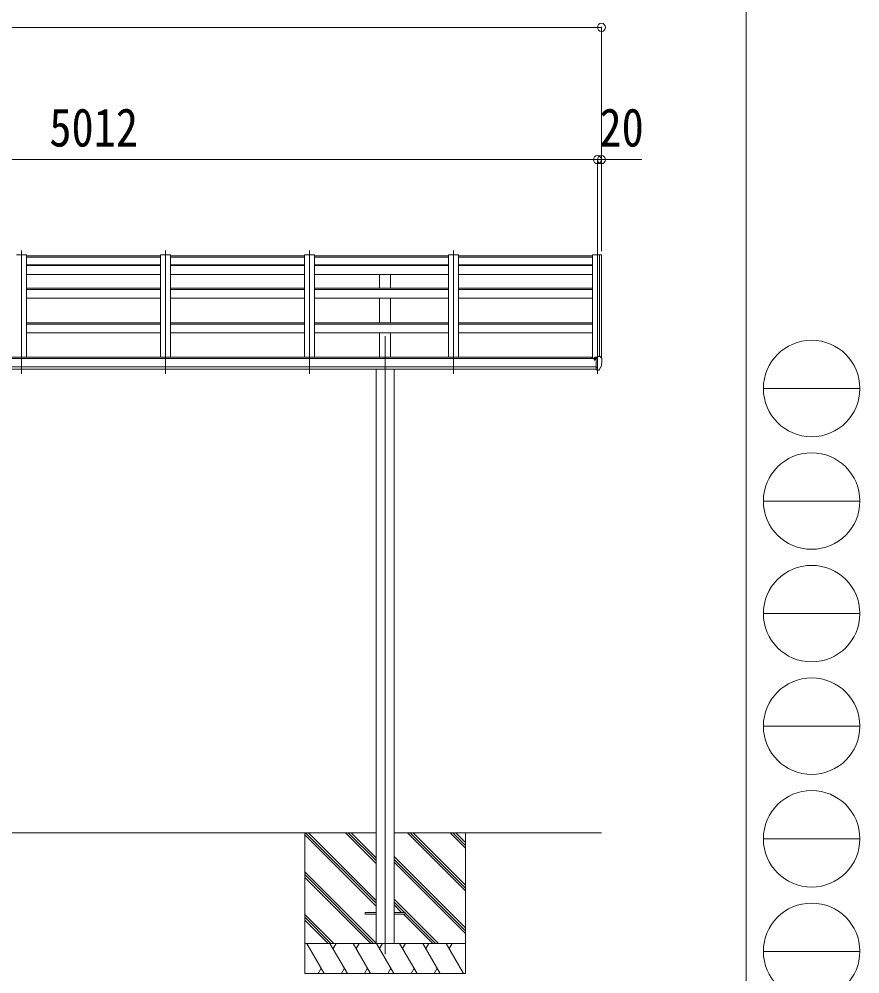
# Model space of a CAD drawing. Units: millimetres at full size, sheet at 1:40. Extents: x -11181 to 11305, y -7804 to 7716.
# Drawn here: x 7123 to 11305, y -4356 to 394 of the extents above; entities that cross this region are included whole.
import ezdxf
from ezdxf.enums import TextEntityAlignment as Align

# ---------------------------------------------------------------- set-up
doc = ezdxf.new("R2010")
doc.units = ezdxf.units.MM
doc.header["$LTSCALE"] = 40
doc.header["$PDMODE"] = 32
doc.header["$PDSIZE"] = 40
for name, color, linetype, lineweight in [('0-0_0', 7, 'Continuous', 9), ('0-1_本体', 4, 'Continuous', 9), ('0-2_部品', 7, 'Continuous', 9), ('0-8_PARTS2', 2, 'Continuous', 9), ('0-A_寸法', 6, 'Continuous', 9), ('F-0_240', 7, 'Continuous', 9)]:
    doc.layers.add(name, color=color, linetype=linetype, lineweight=lineweight)
doc.styles.add('ＭＳ ゴシック', font='')
doc.styles.get('ＭＳ ゴシック').set_extended_font_data('MS Gothic')

msp = doc.modelspace()

# ---------------------------------------------------------------- linework, layer by layer
at = {"layer": '0-0_0'}
for p, q in [((8898.26, -3654.08), (6088.66, -3654.08)), ((8543.46, -3654.08), (8543.46, -4354.08)), ((8898.26, -4004.25), (8548.09, -3654.08)), ((8898.26, -3990.11), (8562.23, -3654.08)), ((8898.26, -3806.26), (8746.08, -3654.08)), ((8898.26, -3792.12), (8760.22, -3654.08)), ((8898.26, -3777.97), (8774.36, -3654.08)), ((10019.46, -3654.08), (8988.66, -3654.08)), ((9343.46, -3943.09), (9054.44, -3654.08)), ((9343.46, -3928.95), (9068.59, -3654.08)), ((9343.46, -3914.81), (9082.73, -3654.08)), ((9343.46, -3730.96), (9266.58, -3654.08)), ((9343.46, -3716.82), (9280.72, -3654.08)), ((9343.46, -3702.68), (9294.86, -3654.08)), ((9343.46, -3654.08), (9343.46, -4354.08)), ((8898.26, -4018.39), (8543.46, -3663.59)), ((9343.46, -4126.94), (8988.66, -3772.14)), ((9343.46, -4141.08), (8988.66, -3786.28)), ((9343.46, -4155.22), (8988.66, -3800.42)), ((8898.26, -4202.24), (8543.46, -3847.44)), ((8885.96, -4204.08), (8543.46, -3861.58)), ((8871.81, -4204.08), (8543.46, -3875.72)), ((9208.47, -4204.08), (8988.66, -3984.27)), ((9039.81, -4049.57), (8988.66, -3998.41)), ((9025.67, -4049.57), (8988.66, -4012.56)), ((8687.97, -4204.08), (8543.46, -4059.57)), ((8673.83, -4204.08), (8543.46, -4073.71)), ((9180.18, -4204.08), (9034.67, -4058.57)), ((9194.33, -4204.08), (9043.46, -4053.21)), ((8659.68, -4204.08), (8543.46, -4087.86)), ((8543.46, -4204.08), (9343.46, -4204.08)), ((8640.35, -4354.08), (8553.75, -4204.08)), ((8755.82, -4354.08), (8669.22, -4204.08)), ((8699.22, -4204.08), (8684.22, -4230.06)), ((8871.29, -4354.08), (8784.69, -4204.08)), ((8799.69, -4230.06), (8814.69, -4204.08)), ((8986.76, -4354.08), (8900.16, -4204.08)), ((8915.16, -4230.06), (8930.16, -4204.08)), ((9102.23, -4354.08), (9015.63, -4204.08)), ((9030.63, -4230.06), (9045.63, -4204.08)), ((9217.7, -4354.08), (9131.1, -4204.08)), ((9146.1, -4230.06), (9161.1, -4204.08)), ((9333.17, -4354.08), (9246.57, -4204.08)), ((9261.57, -4230.06), (9276.57, -4204.08)), ((9343.46, -4354.08), (8543.46, -4354.08)), ((8625.35, -4328.1), (8610.35, -4354.08)), ((8740.82, -4328.1), (8725.82, -4354.08)), ((8856.29, -4328.1), (8841.29, -4354.08)), ((8971.76, -4328.1), (8956.76, -4354.08)), ((9087.23, -4328.1), (9072.23, -4354.08)), ((9202.7, -4328.1), (9187.7, -4354.08))]:
    msp.add_line(p, q, dxfattribs=at)
at = {"layer": '0-1_本体'}
for p, q in [((7110.46, -777.84), (7160.46, -777.84)), ((7160.46, -777.84), (7160.46, -1284.46)), ((7160.46, -783.93), (7826.46, -783.93)), ((7826.46, -790.84), (7160.46, -790.84)), ((7826.46, -777.84), (7826.46, -1284.46)), ((7826.46, -777.84), (7876.46, -777.84)), ((7876.46, -777.84), (7876.46, -1284.46)), ((7876.46, -783.93), (8542.46, -783.93)), ((8542.46, -790.84), (7876.46, -790.84)), ((8542.46, -777.84), (8542.46, -1284.46)), ((8542.46, -777.84), (8592.46, -777.84)), ((8592.46, -777.84), (8592.46, -1284.46)), ((8592.46, -783.93), (9258.46, -783.93)), ((9258.46, -790.84), (8592.46, -790.84)), ((9258.46, -777.84), (9258.46, -1284.46)), ((9258.46, -777.84), (9308.46, -777.84)), ((9308.46, -777.84), (9308.46, -1284.46)), ((9308.46, -783.93), (9974.46, -783.93)), ((9974.46, -790.84), (9308.46, -790.84)), ((9974.46, -777.84), (9974.46, -1294.87)), ((10010.38, -778.05), (10009.76, -779.67)), ((10010.46, -777.93), (10010.46, -1284.69)), ((10018.51, -778.26), (10010.68, -777.85)), ((10019.45, -779.15), (10019.47, -1291.23)), ((7826.46, -828.64), (7160.46, -828.64)), ((7826.46, -831.75), (7160.46, -831.75)), ((8542.46, -828.64), (7876.46, -828.64)), ((8542.46, -831.75), (7876.46, -831.75)), ((9258.46, -828.64), (8592.46, -828.64)), ((9258.46, -831.75), (8592.46, -831.75)), ((9974.46, -828.64), (9308.46, -828.64)), ((9974.46, -831.75), (9308.46, -831.75)), ((7826.46, -876.4), (7160.46, -876.4)), ((8542.46, -876.4), (7876.46, -876.4)), ((9258.46, -876.4), (8592.46, -876.4)), ((8915.96, -943.31), (8915.96, -876.4)), ((8970.96, -943.31), (8970.96, -876.4)), ((9974.46, -876.4), (9308.46, -876.4)), ((7826.46, -944.65), (7160.46, -944.65)), ((8542.46, -944.65), (7876.46, -944.65)), ((9258.46, -944.65), (8592.46, -944.65)), ((9974.46, -944.65), (9308.46, -944.65)), ((7826.46, -950.84), (7160.46, -950.84)), ((7826.46, -994.65), (7160.46, -994.65)), ((8542.46, -950.84), (7876.46, -950.84)), ((8542.46, -994.65), (7876.46, -994.65)), ((9258.46, -950.84), (8592.46, -950.84)), ((9258.46, -994.65), (8592.46, -994.65)), ((8915.96, -1116.2), (8915.96, -994.65)), ((8970.96, -1116.2), (8970.96, -994.65)), ((9974.46, -950.84), (9308.46, -950.84)), ((9974.46, -994.65), (9308.46, -994.65)), ((7826.46, -1116.2), (7160.46, -1116.2)), ((7826.46, -1123.2), (7160.46, -1123.2)), ((8542.46, -1116.2), (7876.46, -1116.2)), ((8542.46, -1123.2), (7876.46, -1123.2)), ((9258.46, -1116.2), (8592.46, -1116.2)), ((9258.46, -1123.2), (8592.46, -1123.2)), ((9974.46, -1116.2), (9308.46, -1116.2)), ((9974.46, -1123.2), (9308.46, -1123.2)), ((7826.46, -1166.75), (7160.46, -1166.75)), ((8542.46, -1166.75), (7876.46, -1166.75)), ((9258.46, -1166.75), (8592.46, -1166.75)), ((8915.96, -1288.16), (8915.96, -1166.75)), ((8970.96, -1288.16), (8970.96, -1166.75)), ((9974.46, -1166.75), (9308.46, -1166.75)), ((4993.96, -1294.87), (9992.96, -1294.87)), ((5017.46, -1288.16), (9969.46, -1288.16)), ((9969.46, -1294.87), (9969.46, -1288.16)), ((9992.96, -1336.09), (4993.96, -1336.09)), ((4993.96, -1347.94), (9992.96, -1347.87)), ((8898.26, -1348.03), (8898.26, -4204.1)), ((8988.66, -1348.03), (8988.66, -4204.1))]:
    msp.add_line(p, q, dxfattribs=at)
msp.add_lwpolyline([(10009.76, -1284.69), (10009.76, -777.84), (9974.46, -777.84)], dxfattribs=at)
msp.add_circle((9985.49, -1299.6), 3, dxfattribs=at)
for centre, radius, start, end in [((10010.66, -778.15), 0.301, 87.13321, 158.93673), ((10018.46, -779.26), 1, 6.67014, 87)]:
    msp.add_arc(centre, radius, start, end, dxfattribs=at)
at = {"layer": '0-2_部品'}
for p, q in [((9983.16, -1290.53), (9983.16, -1294.86)), ((9998.16, -1289.36), (9984.16, -1289.42)), ((9987.66, -1289.41), (9987.66, -1287.51)), ((9988.16, -1299.59), (9987.86, -1299.59)), ((9988.69, -1299.59), (9988.16, -1299.59)), ((9988.48, -1287.09), (9998.16, -1286.37)), ((9993.16, -1294.41), (9999.66, -1294.01)), ((9998.16, -1285.59), (9999.66, -1285.59)), ((9998.16, -1285.59), (9998.16, -1291.76)), ((9999.66, -1353.18), (9999.66, -1284.68)), ((10014.75, -1285.25), (10018.82, -1291.05)), ((10021.66, -1294.05), (10021.66, -1294.68)), ((9993.16, -1349.98), (9998.66, -1349.98)), ((9999.16, -1350.98), (9998.66, -1349.98)), ((9999.66, -1350.98), (9999.16, -1350.98)), ((10001.16, -1353.09), (9999.66, -1353.18)), ((10001.16, -1353.09), (10004.87, -1352.86)), ((10007.28, -1351.37), (10017.03, -1335.99))]:
    msp.add_line(p, q, dxfattribs=at)
at = {"layer": '0-2_部品', "color": 4}
for p, q in [((8843.66, -4049.57), (8843.66, -4058.57)), ((8898.66, -4049.57), (8843.66, -4049.57)), ((8898.66, -4058.57), (8843.66, -4058.57)), ((9043.66, -4049.57), (8988.66, -4049.57)), ((9043.66, -4058.57), (8988.66, -4058.57)), ((9043.66, -4049.57), (9043.66, -4058.57))]:
    msp.add_line(p, q, dxfattribs=at)
at = {"layer": '0-2_部品'}
for points in [[(9983.16, -1297.98), (9983.16, -1299.59), (9982.69, -1299.59)], [(9987.86, -1298.41), (9987.86, -1299.59), (9983.16, -1299.59)], [(9988.48, -1287.09), (9988.32, -1287.11), (9988.16, -1287.14), (9988.02, -1287.19), (9987.89, -1287.24), (9987.79, -1287.3), (9987.72, -1287.36), (9987.67, -1287.44), (9987.66, -1287.51)], [(9993.16, -1349.98), (9993.16, -1291.76), (9998.16, -1291.76)], [(9999.66, -1284.68), (10011.66, -1284.68), (10013.99, -1284.82)], [(9999.66, -1339.29), (9996.5, -1338.88), (9993.16, -1338.45)]]:
    msp.add_lwpolyline(points, dxfattribs=at)
for centre, radius, start, end in [((9985.66, -1299.59), 2.5, 28.35764, 180), ((9985.66, -1299.59), 2.5, 0, 28.35764), ((10013.93, -1285.82), 1, 35, 86.5), ((9829.17, -1294.68), 192.49, 347.8767, 359.9992), ((10018.66, -1294.05), 3, 0, 87), ((10004.68, -1349.87), 3, 273.5, 330), ((10014.43, -1334.49), 3, 330, 348.16652)]:
    msp.add_arc(centre, radius, start, end, dxfattribs=at)
msp.add_ellipse((9984.16, -1290.52), major_axis=(0.02, 1.1), ratio=0.906239, start_param=0.0206394, end_param=1.5914357, dxfattribs=at)
at = {"layer": '0-8_PARTS2'}
for p, q in [((7135.46, -757.1), (7135.46, -1371.29)), ((7851.46, -757.1), (7851.46, -1371.29)), ((8567.46, -757.1), (8567.46, -1371.29)), ((9283.46, -757.1), (9283.46, -1371.29)), ((9999.46, -757.1), (9999.46, -1371.29)), ((8943.46, -1182.48), (8943.46, -4257.71))]:
    msp.add_line(p, q, dxfattribs=at)
at = {"layer": '0-A_寸法'}
for p, q in [((-44.53, 353.03), (10019.45, 353.03)), ((10019.45, 353.03), (10019.45, -305.07)), ((9999.45, -305.07), (4987.46, -305.07)), ((9999.45, -305.07), (9999.45, -760.64)), ((9999.45, -305.07), (9999.45, -760.64)), ((9999.45, -305.07), (10019.45, -305.07)), ((10019.45, -305.07), (10019.45, -760.64)), ((10019.45, -305.07), (10219.45, -305.07))]:
    msp.add_line(p, q, dxfattribs=at)
for p in [(10019.45, 353.03), (9999.45, -305.07), (10019.45, -305.07)]:
    msp.add_point(p, dxfattribs=at)
at = {"layer": 'F-0_240', "color": 5}
msp.add_line((10739.39, 7716.46), (10739.39, -7803.54), dxfattribs=at)
at = {"layer": 'F-0_240', "color": 4}
for p, q in [((10824.88, -1443.54), (11304.88, -1443.54)), ((10824.88, -2003.54), (11304.88, -2003.54)), ((10824.88, -2563.54), (11304.88, -2563.54)), ((10824.88, -3123.54), (11304.88, -3123.54)), ((10824.88, -3683.54), (11304.88, -3683.54)), ((10824.88, -4243.54), (11304.88, -4243.54))]:
    msp.add_line(p, q, dxfattribs=at)
for centre in [(11064.88, -1443.54), (11064.88, -2003.54), (11064.88, -2563.54), (11064.88, -3123.54), (11064.88, -3683.54), (11064.88, -4243.54)]:
    msp.add_circle(centre, 240, dxfattribs=at)

# ---------------------------------------------------------------- texts
at = {"layer": '0-A_寸法', "color": 7, "style": 'ＭＳ ゴシック', "width": 0.85}
for s, p in [('5012', (7273.46, -297.07)), ('20', (10009.45, -297.07))]:
    msp.add_text(s, height=190.6, dxfattribs=at).set_placement(p, align=Align.BOTTOM_LEFT)

doc.saveas('drawing.dxf')
